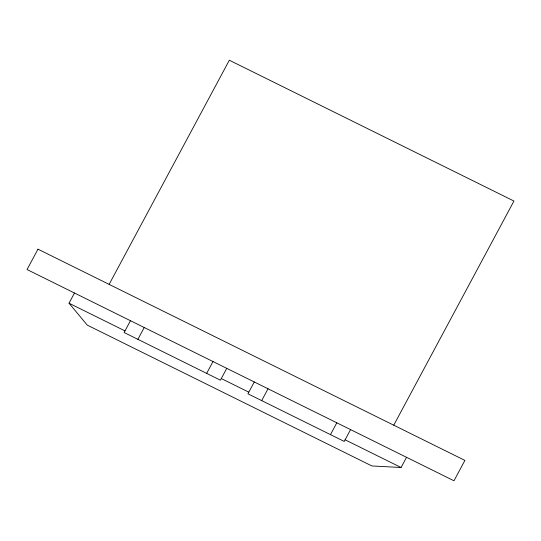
<?xml version="1.0" encoding="UTF-8"?>
<svg xmlns="http://www.w3.org/2000/svg" width="541" height="541" viewBox="0 0 541 541"><rect width="100%" height="100%" fill="white"/><g stroke="black" fill="none" stroke-linecap="round" stroke-linejoin="round"><path stroke-width="0.81" d="M406.541 457.314L401.077 467.498L371.897 465.957L87.277 325.134L69.025 303.21L74.489 293.019M109.133 284.377L229.33 60.22L513.95 201.042L393.753 425.199M130.462 320.712L124.126 332.532L220.417 380.181L226.76 368.36M137.881 339.342L144.217 327.521M206.662 373.371L212.998 361.55M254.27 381.973L247.934 393.794L344.232 441.436L350.568 429.615M261.688 400.597L268.025 388.776M330.47 434.633L336.813 422.812M69.025 303.21L124.998 330.903M221.296 378.551L248.806 392.164M345.104 439.806L401.077 467.498M37.978 249.171L27.05 269.546L453.98 480.78L464.908 460.405L37.978 249.171"/></g></svg>
